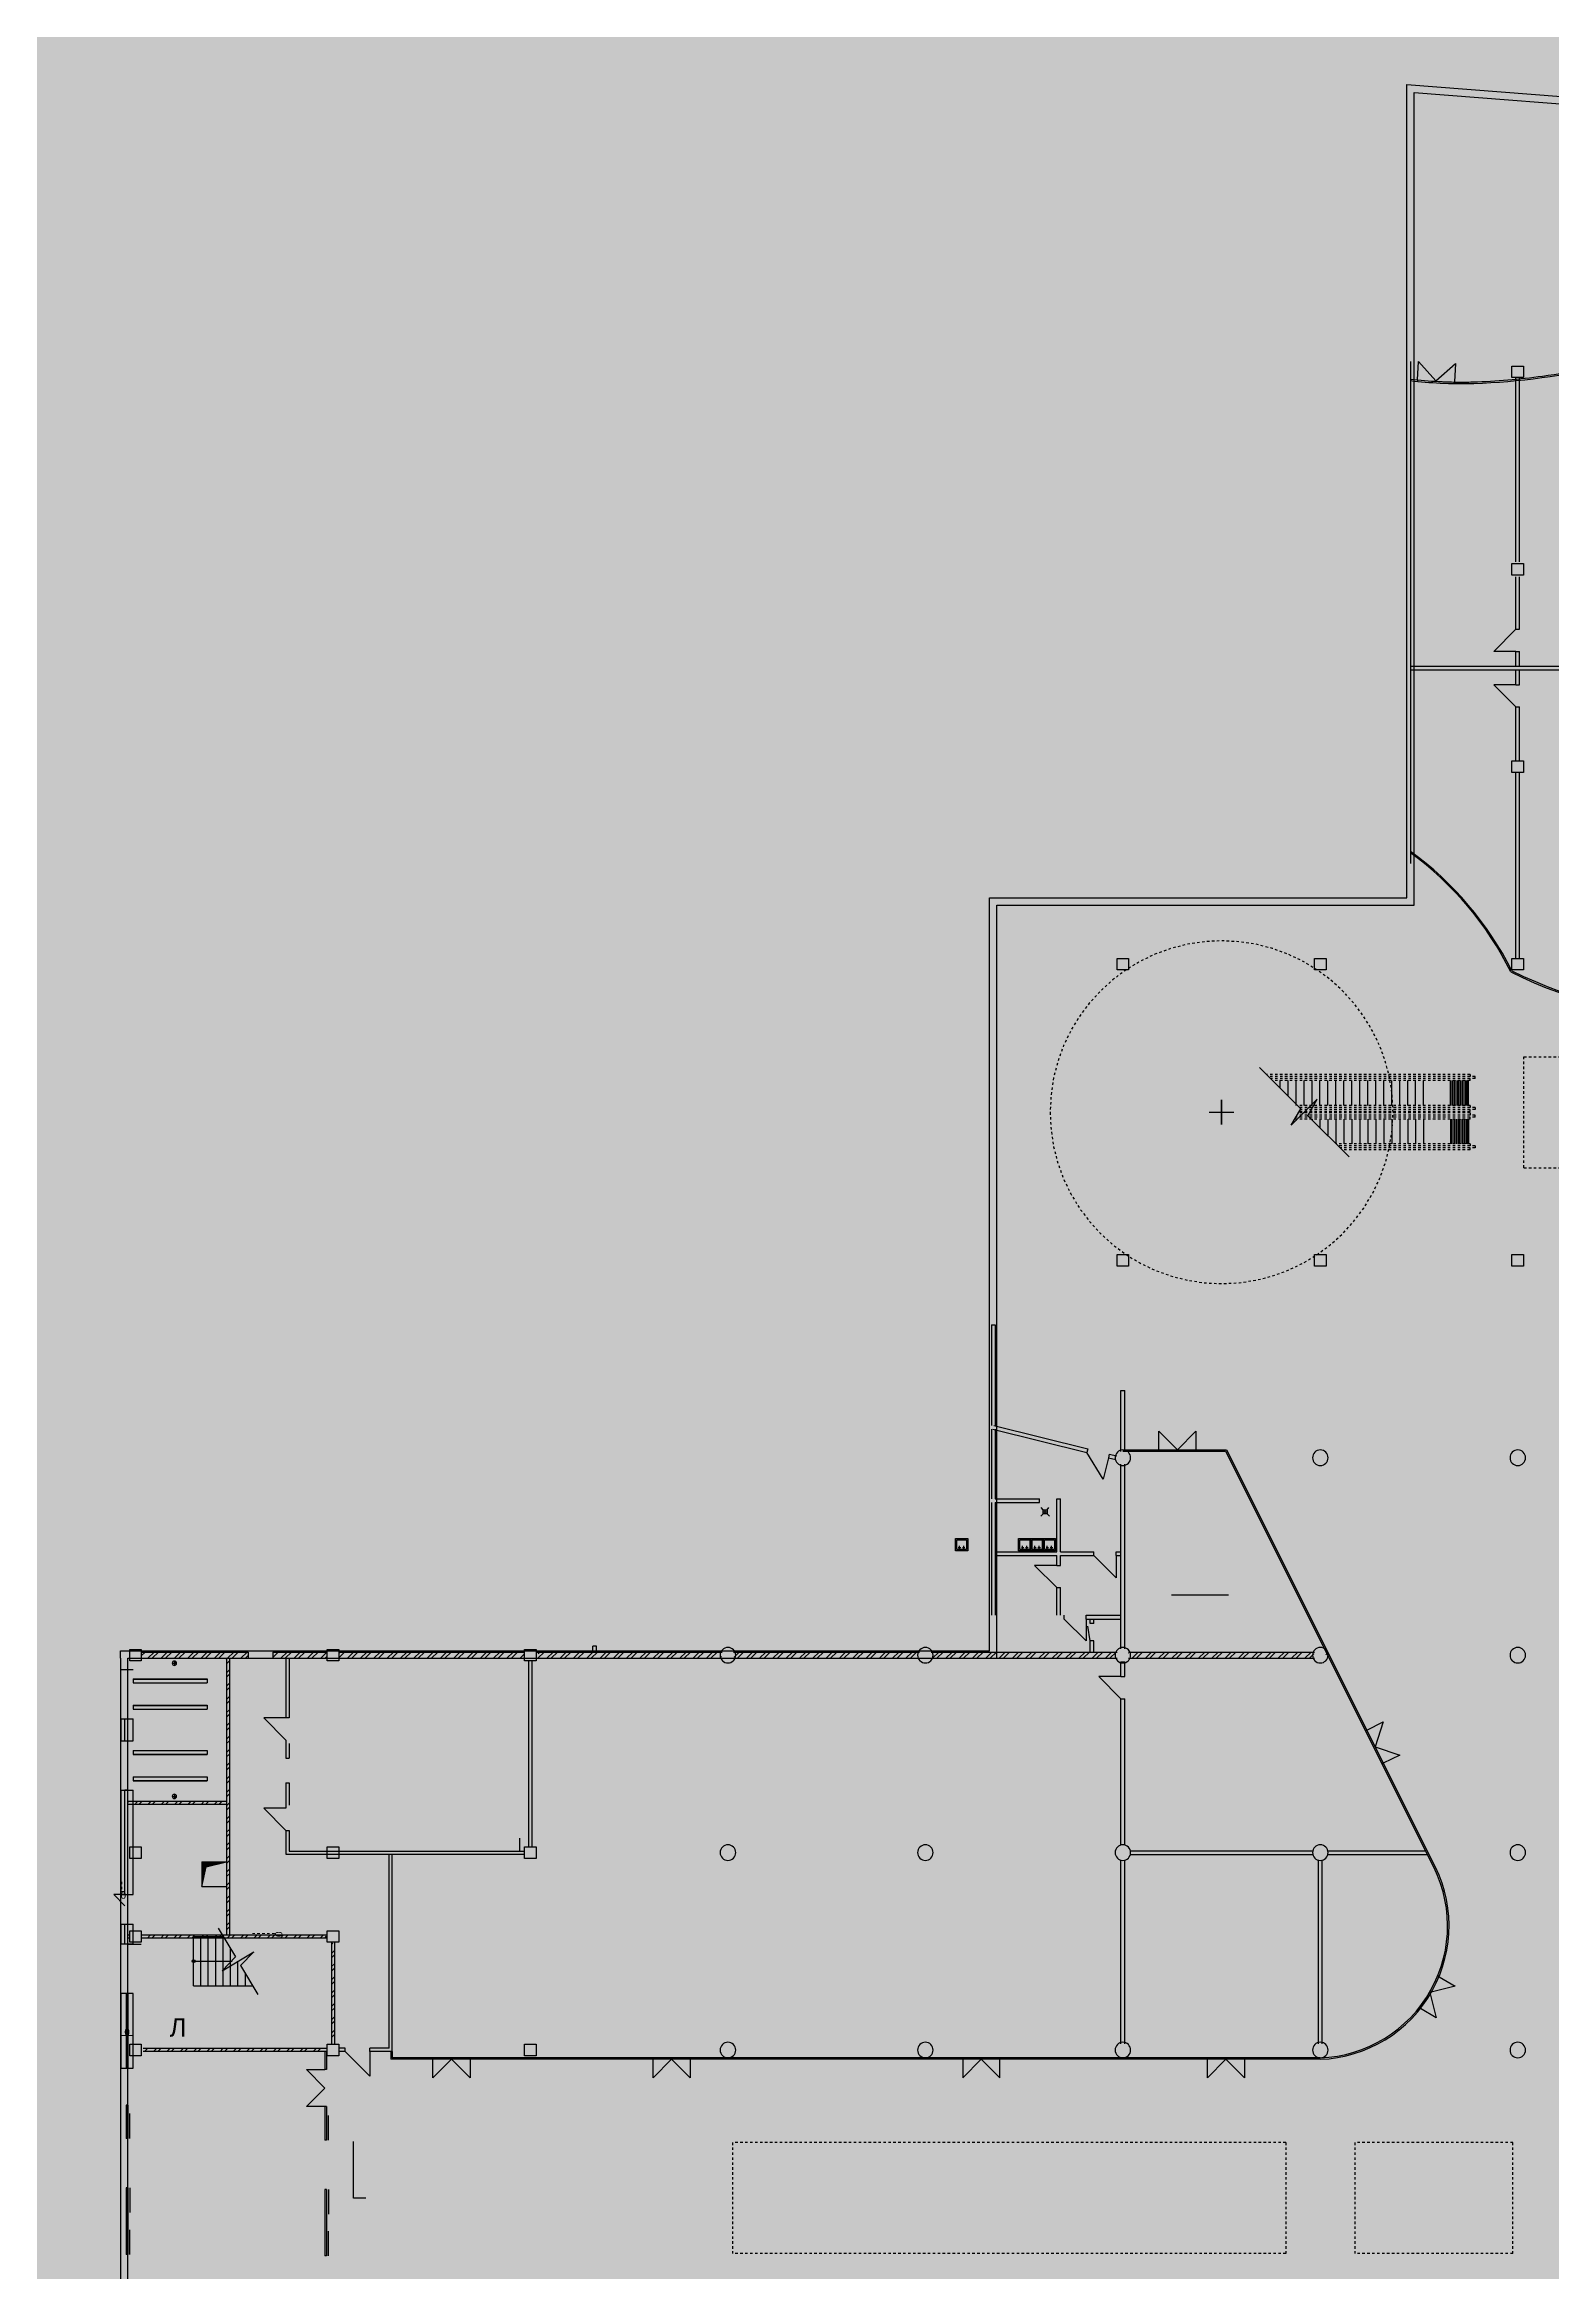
# Model space of a CAD drawing. Header units: metres. Extents: x 183920 to 185578, y 20757 to 21440.
# Drawn here: x 184747.6 to 184808.6, y 20923.2 to 21013.4 of the extents above; entities that cross this region are included whole.
import ezdxf

# ---------------------------------------------------------------- set-up
doc = ezdxf.new("R2010")
doc.units = ezdxf.units.M
for name, pattern in [('RayonDimensionSideLines', [0.02, 0, -0.02]), ('Style', [0]), ('Style_13', [0]), ('Style_15', [9.525e-07, 6.35e-07, -3.175e-07]), ('Style_23', [0]), ('Style_29', [5e-07, 2.5e-07, -2.5e-07]), ('Style_4', [0]), ('Style_8', [0]), ('Wall Style 01', [0])]:
    doc.linetypes.add(name, pattern=pattern)
for name, color, linetype, true_color in [('0_1', 7, 'Continuous', 0x000000), ('brick', 12, 'Continuous', 0xbd0000), ('COLON', 5, 'Continuous', 0x0000ff), ('DOORS', 8, 'Continuous', 0x414141), ('DRAW', 7, 'Continuous', 0xffffff), ('fac', 5, 'Continuous', 0x0000ff), ('GKL', 5, 'Continuous', 0x0000ff), ('Glass', 4, 'Continuous', 0x00ffff), ('Import', 7, 'Continuous', 0xff1493), ('MONOLIT', 7, 'Continuous', 0x691639), ('S', 2, 'Continuous', 0xffff00), ('Sanita', 4, 'Continuous', 0x00ffff), ('SENDVICH', 2, 'Continuous', 0xffff00), ('TEXT', 2, 'Continuous', 0xffff00), ('WALL', 7, 'Continuous', 0x000000), ('Walls', 7, 'Continuous', 0x68db4c), ('Zoning', 7, 'Continuous', 0x47d2e2)]:
    doc.layers.add(name, color=color, linetype=linetype, true_color=true_color)
doc.styles.add('Style_3', font='', dxfattribs={"height": 0.741707})
doc.styles.add('Style_33', font='', dxfattribs={"height": 0.288})
doc.styles.add('Style_38', font='', dxfattribs={"height": 0.288})
doc.styles.add('Style_40', font='', dxfattribs={"height": 0.288})
doc.styles.get('Style_3').set_extended_font_data('arial')
doc.styles.get('Style_33').set_extended_font_data('arial')
doc.styles.get('Style_38').set_extended_font_data('arial')
doc.styles.get('Style_40').set_extended_font_data('arial')
doc.dimstyles.new('Style_13', dxfattribs={"dimtxt": 0.288, "dimasz": 0.002, "dimexe": 0.002, "dimexo": 0, "dimgap": 0.001, "dimtad": 0, "dimtih": 1, "dimtoh": 1, "dimdec": 0, "dimrnd": 1, "dimzin": 0, "dimdsep": 46, "dimtxsty": 'Style_33', "dimcen": 0.09, "dimadec": 0, "dimazin": 0, "dimtfac": 1, "dimtdec": 4, "dimtix": 1, "dimtofl": 0, "dimtmove": 2, "dimatfit": 3, "dimfxl": 1, "dimtolj": 1, "dimtzin": 0, "dimlwd": 5, "dimlwe": 5, "dimarcsym": 0})
doc.dimstyles.new('Style_18', dxfattribs={"dimtxt": 0.288, "dimasz": 0.002, "dimexe": 0.002, "dimexo": 0, "dimgap": 0.001, "dimtad": 0, "dimtih": 1, "dimtoh": 1, "dimdec": 0, "dimrnd": 1, "dimzin": 0, "dimdsep": 46, "dimtxsty": 'Style_38', "dimcen": 0.09, "dimadec": 0, "dimazin": 0, "dimtfac": 1, "dimtdec": 4, "dimtix": 1, "dimtofl": 0, "dimtmove": 2, "dimatfit": 3, "dimfxl": 1, "dimtolj": 1, "dimtzin": 0, "dimlwd": 5, "dimlwe": 5, "dimarcsym": 0})
doc.dimstyles.new('Style_20', dxfattribs={"dimtxt": 0.288, "dimasz": 0.002, "dimexe": 0.002, "dimexo": 0, "dimgap": 0.001, "dimtad": 0, "dimtih": 1, "dimtoh": 1, "dimdec": 0, "dimrnd": 1, "dimzin": 0, "dimdsep": 46, "dimtxsty": 'Style_40', "dimcen": 0.09, "dimadec": 0, "dimazin": 0, "dimtfac": 1, "dimtdec": 4, "dimtix": 1, "dimtofl": 0, "dimtmove": 2, "dimatfit": 3, "dimfxl": 1, "dimtolj": 1, "dimtzin": 0, "dimlwd": 5, "dimlwe": 5, "dimarcsym": 0})
pattern_1 = [(45, (-3.6, 82), (-0.2694076836, 0.2694076836), []), (45, (-3.4204, 82), (-0.2694076836, 0.2694076836), [])]
pattern_2 = [(45, (-3.6, 82), (-0.2694076836, 0.2694076836), []), (45, (-3.4204, 82), (-0.2694076836, 0.2694076836), [])]

# ---------------------------------------------------------------- blocks, each defined once
blk = doc.blocks.new('AC584E3954')
at = {"layer": 'Glass', "linetype": 'Style_13'}
for points in [[(-0.885, -1.234), (-0.885, -1.174)], [(0.615, -1.234), (0.615, -1.984), (-0.135, -1.234), (-0.885, -1.984), (-0.885, -1.234)], [(0.615, -1.234), (0.615, -1.174)]]:
    blk.add_lwpolyline(points, dxfattribs=at)
blk = doc.blocks.new('89')
at = {"layer": '0_1', "linetype": 'Style_13'}
for points in [[(-15.91519, -8.34241), (-15.91614, -8.34146)], [(-15.91519, -8.34402), (-15.91614, -8.34497)], [(-15.91519, -8.34321), (-15.91359, -8.34321)], [(-15.91439, -8.34241), (-15.91439, -8.34402)], [(-15.91359, -8.34241), (-15.91264, -8.34165)], [(-15.91359, -8.34402), (-15.91264, -8.34478)]]:
    blk.add_lwpolyline(points, dxfattribs=at)
blk.add_lwpolyline([(-15.91519, -8.34241), (-15.91359, -8.34241), (-15.91359, -8.34402), (-15.91519, -8.34402), (-15.91519, -8.34241)], close=True, dxfattribs=at)
blk = doc.blocks.new('AC37FC7F39')
at = {"layer": 'Sanita', "linetype": 'Style_13'}
for points in [[(-0.005, -0.19), (-0.005, -0.69), (-0.505, -0.69), (-0.505, -0.19), (-0.005, -0.19)], [(-0.055, -0.24), (-0.055, -0.64), (-0.455, -0.64), (-0.455, -0.24), (-0.055, -0.24)]]:
    blk.add_lwpolyline(points, close=True, dxfattribs=at)
for points in [[(-0.292, -0.569), (-0.393, -0.569)], [(-0.341, -0.69), (-0.341, -0.483)], [(-0.121, -0.569), (-0.221, -0.569)], [(-0.169, -0.69), (-0.169, -0.483)]]:
    blk.add_lwpolyline(points, dxfattribs=at)
blk = doc.blocks.new('AC7174312D')
at = {"layer": 'WALL', "linetype": 'Style_13'}
for points in [[(3.75, -6.25), (4.75, -6.25)], [(4.25, -5.75), (4.25, -6.75)]]:
    blk.add_lwpolyline(points, dxfattribs=at)
blk = doc.blocks.new('*D129')
at = {"layer": 'brick', "color": 0, "linetype": 'RayonDimensionSideLines', "lineweight": 5}
for p, q in [((184756.009, 20936.91), (184756.932, 20936.91)), ((184756.009, 20936.845), (184756.932, 20936.845))]:
    blk.add_line(p, q, dxfattribs=at)
at = {"layer": 'brick', "color": 0, "lineweight": 5}
blk.add_line((184756.93, 20936.908), (184756.93, 20936.847), dxfattribs=at)
at = {"layer": 'brick', "color": 0}
for points in [[(184756.931, 20936.908), (184756.93, 20936.908), (184756.93, 20936.91)], [(184756.93, 20936.847), (184756.931, 20936.847), (184756.93, 20936.845)]]:
    blk.add_solid(points, dxfattribs=at)
at = {"layer": 'Defpoints', "color": 0}
for p in [(184756.009, 20936.91), (184756.009, 20936.845), (184756.93, 20936.845)]:
    blk.add_point(p, dxfattribs=at)
at = {"layer": 'brick', "color": 0, "insert": (184757.075, 20936.877), "char_height": 0.288, "attachment_point": 5, "rotation": 270, "style": 'Style_38'}
blk.add_mtext('\\A1;0 ', dxfattribs=at)
blk = doc.blocks.new('*D147')
at = {"layer": 'Defpoints', "color": 0}
for p in [(184750.725, 20939.001), (184750.725, 20938.607), (184750.84, 20939.001)]:
    blk.add_point(p, dxfattribs=at)
at = {"layer": 'TEXT', "color": 0, "linetype": 'RayonDimensionSideLines', "lineweight": 5}
for p, q in [((184750.725, 20939.001), (184750.725, 20938.605)), ((184750.84, 20939.001), (184750.84, 20938.605))]:
    blk.add_line(p, q, dxfattribs=at)
at = {"layer": 'TEXT', "color": 0, "lineweight": 5}
blk.add_line((184750.838, 20938.607), (184750.727, 20938.607), dxfattribs=at)
at = {"layer": 'TEXT', "color": 0}
for points in [[(184750.727, 20938.607), (184750.727, 20938.606), (184750.725, 20938.607)], [(184750.838, 20938.606), (184750.838, 20938.607), (184750.84, 20938.607)]]:
    blk.add_solid(points, dxfattribs=at)
at = {"layer": 'TEXT', "color": 0, "insert": (184750.782, 20938.462), "char_height": 0.288, "attachment_point": 5, "rotation": 180, "style": 'Style_33'}
blk.add_mtext('\\A1;0 ', dxfattribs=at)
blk = doc.blocks.new('*D172')
at = {"layer": 'Defpoints', "color": 0}
for p in [(184750.695, 20932.773), (184750.695, 20932.525), (184751.175, 20932.525)]:
    blk.add_point(p, dxfattribs=at)
at = {"layer": 'SENDVICH', "color": 0, "linetype": 'RayonDimensionSideLines', "lineweight": 5}
for p, q in [((184750.695, 20932.525), (184750.695, 20932.775)), ((184751.175, 20932.525), (184751.175, 20932.775))]:
    blk.add_line(p, q, dxfattribs=at)
at = {"layer": 'SENDVICH', "color": 0, "lineweight": 5}
blk.add_line((184751.173, 20932.773), (184750.697, 20932.773), dxfattribs=at)
at = {"layer": 'SENDVICH', "color": 0}
for points in [[(184750.697, 20932.773), (184750.697, 20932.772), (184750.695, 20932.773)], [(184751.173, 20932.772), (184751.173, 20932.773), (184751.175, 20932.773)]]:
    blk.add_solid(points, dxfattribs=at)
at = {"layer": 'SENDVICH', "color": 0, "insert": (184750.935, 20932.918), "char_height": 0.288, "attachment_point": 5, "rotation": 180, "style": 'Style_40'}
blk.add_mtext('\\A1;0 ', dxfattribs=at)

msp = doc.modelspace()

# ---------------------------------------------------------------- hatches: boundary and pattern name
at = {"layer": 'brick', "transparency": 33554483}
msp.add_hatch(color=256, dxfattribs=at).paths.add_polyline_path([(184754.96, 20939.815), (184753.96, 20939.815), (184753.96, 20938.815), (184754.138, 20939.613), (184754.96, 20939.815)], flags=0)
at = {"layer": 'DRAW'}
h = msp.add_hatch(dxfattribs=at)
h.set_pattern_fill('PATTERN_5', color=256, scale=0.04, style=0, pattern_type=2)
h.set_pattern_definition(pattern_1)
h.paths.add_polyline_path([(184754.96, 20942.265), (184751.275, 20942.265), (184751.275, 20942.145), (184754.96, 20942.145), (184754.96, 20942.265)], flags=0)
h.paths.add_polyline_path([(184751.175, 20942.265), (184750.96, 20942.265), (184750.96, 20942.145), (184751.175, 20942.145), (184751.175, 20942.265)], flags=0)
h.paths.add_polyline_path([(184755.08, 20948.06), (184754.96, 20948.06), (184754.96, 20940.185), (184755.08, 20940.185), (184755.08, 20948.06)], flags=0)
h.paths.add_polyline_path([(184755.08, 20940.185), (184754.96, 20940.185), (184754.96, 20936.845), (184755.08, 20936.845), (184755.08, 20940.185)], flags=0)
h = msp.add_hatch(dxfattribs=at)
h.set_pattern_fill('PATTERN_5', color=256, scale=0.04, style=0, pattern_type=2)
h.set_pattern_definition(pattern_1)
h.paths.add_polyline_path([(184755.84, 20948.31), (184751.51, 20948.31), (184751.51, 20948.185), (184755.84, 20948.185), (184755.84, 20948.31)], flags=0)
h.paths.add_polyline_path([(184755.84, 20948.185), (184751.51, 20948.185), (184751.51, 20948.06), (184755.84, 20948.06), (184755.84, 20948.185)], flags=0)
h = msp.add_hatch(dxfattribs=at)
h.set_pattern_fill('PATTERN_5', color=256, scale=0.04, style=0, pattern_type=2)
h.set_pattern_definition(pattern_1)
h.paths.add_polyline_path([(184759.04, 20948.31), (184756.84, 20948.31), (184756.84, 20948.185), (184759.04, 20948.185), (184759.04, 20948.31)], flags=0)
h.paths.add_polyline_path([(184759.04, 20948.185), (184756.84, 20948.185), (184756.84, 20948.06), (184759.04, 20948.06), (184759.04, 20948.185)], flags=0)
h = msp.add_hatch(dxfattribs=at)
h.set_pattern_fill('PATTERN_5', color=256, scale=0.04, style=0, pattern_type=2)
h.set_pattern_definition(pattern_1)
h.paths.add_polyline_path([(184761.675, 20948.31), (184759.51, 20948.31), (184759.51, 20948.185), (184761.675, 20948.185), (184761.675, 20948.31)], flags=0)
h.paths.add_polyline_path([(184761.675, 20948.185), (184759.51, 20948.185), (184759.51, 20948.06), (184761.675, 20948.06), (184761.675, 20948.185)], flags=0)
h.paths.add_polyline_path([(184767.04, 20948.31), (184761.675, 20948.31), (184761.675, 20948.185), (184767.04, 20948.185), (184767.04, 20948.31)], flags=0)
h.paths.add_polyline_path([(184767.04, 20948.185), (184761.675, 20948.185), (184761.675, 20948.06), (184767.04, 20948.06), (184767.04, 20948.185)], flags=0)
h = msp.add_hatch(dxfattribs=at)
h.set_pattern_fill('PATTERN_0', color=256, scale=0.04, style=0, pattern_type=2)
h.set_pattern_definition(pattern_2)
edge = h.paths.add_edge_path(flags=0)
edge.add_line((184783.041, 20948.31), (184775.508, 20948.31))
edge.add_arc((184775.275, 20948.185), 0.265, 0, 28.14458, ccw=False)
edge.add_arc((184775.275, 20948.185), 0.265, -28.14458, 0, ccw=False)
edge.add_line((184775.508, 20948.06), (184783.041, 20948.06))
edge.add_arc((184783.275, 20948.185), 0.265, 180, 208.14458, ccw=False)
edge.add_arc((184783.275, 20948.185), 0.265, 151.85542, 180, ccw=False)
edge.add_line((184783.041, 20948.31), (184783.041, 20948.31))
edge = h.paths.add_edge_path(flags=0)
edge.add_line((184791.041, 20948.31), (184783.508, 20948.31))
edge.add_arc((184783.275, 20948.185), 0.265, 0, 28.14458, ccw=False)
edge.add_arc((184783.275, 20948.185), 0.265, -28.14458, 0, ccw=False)
edge.add_line((184783.508, 20948.06), (184791.041, 20948.06))
edge.add_arc((184791.275, 20948.185), 0.265, 180, 208.14458, ccw=False)
edge.add_arc((184791.275, 20948.185), 0.265, 151.85542, 180, ccw=False)
edge.add_line((184791.041, 20948.31), (184791.041, 20948.31))
edge = h.paths.add_edge_path(flags=0)
edge.add_arc((184799.275, 20948.185), 0.265, 151.85542, 180, ccw=False)
edge.add_line((184799.041, 20948.31), (184791.508, 20948.31))
edge.add_arc((184791.275, 20948.185), 0.265, 0, 28.14458, ccw=False)
edge.add_arc((184791.275, 20948.185), 0.265, -28.14458, 0, ccw=False)
edge.add_line((184791.508, 20948.06), (184799.041, 20948.06))
edge.add_arc((184799.275, 20948.185), 0.265, 180, 208.14458, ccw=False)
edge.add_line((184799.01, 20948.185), (184799.01, 20948.185))
edge = h.paths.add_edge_path(flags=0)
edge.add_line((184799.587, 20948.31), (184799.508, 20948.31))
edge.add_arc((184799.275, 20948.185), 0.265, 0, 28.14458, ccw=False)
edge.add_arc((184799.275, 20948.185), 0.265, -28.14458, 0, ccw=False)
edge.add_line((184799.508, 20948.06), (184799.712, 20948.06))
edge.add_line((184799.712, 20948.06), (184799.587, 20948.31))
edge.add_line((184799.587, 20948.31), (184799.587, 20948.31))
edge = h.paths.add_edge_path(flags=0)
edge.add_spline(control_points=[(184767.564, 20948.06), (184767.599, 20948.14), (184767.599, 20948.229), (184767.564, 20948.31)], knot_values=[0, 0, 0, 0, 1, 1, 1, 1], degree=3, periodic=0)
edge.add_line((184767.564, 20948.31), (184775.041, 20948.31))
edge.add_spline(control_points=[(184775.041, 20948.31), (184774.999, 20948.23), (184774.999, 20948.139), (184775.041, 20948.06)], knot_values=[0, 0, 0, 0, 1, 1, 1, 1], degree=3, periodic=0)
edge.add_line((184775.041, 20948.06), (184767.564, 20948.06))
h = msp.add_hatch(dxfattribs=at)
h.set_pattern_fill('PATTERN_0', color=256, scale=0.04, style=0, pattern_type=2)
h.set_pattern_definition(pattern_2)
edge = h.paths.add_edge_path(flags=0)
edge.add_line((184754.639, 20936.845), (184751.533, 20936.845))
edge.add_arc((184751.275, 20936.785), 0.265, 0, 13.0861, ccw=False)
edge.add_arc((184751.275, 20936.785), 0.265, -13.0861, 0, ccw=False)
edge.add_line((184751.533, 20936.725), (184754.711, 20936.725))
edge.add_line((184754.711, 20936.725), (184754.639, 20936.845))
edge.add_line((184754.639, 20936.845), (184754.639, 20936.845))
edge = h.paths.add_edge_path(flags=0)
edge.add_line((184759.017, 20936.845), (184754.639, 20936.845))
edge.add_line((184754.639, 20936.845), (184754.711, 20936.725))
edge.add_line((184754.711, 20936.725), (184759.017, 20936.725))
edge.add_arc((184759.275, 20936.785), 0.265, 180, 193.0861, ccw=False)
edge.add_arc((184759.275, 20936.785), 0.265, 166.9139, 180, ccw=False)
edge.add_line((184759.017, 20936.845), (184759.017, 20936.845))
edge = h.paths.add_edge_path(flags=0)
edge.add_arc((184759.275, 20936.785), 0.265, 256.9139, 283.0861, ccw=False)
edge.add_line((184759.215, 20936.527), (184759.215, 20932.443))
edge.add_arc((184759.275, 20932.185), 0.265, 76.9139, 103.0861, ccw=False)
edge.add_line((184759.335, 20932.443), (184759.335, 20936.527))
edge.add_line((184759.335, 20936.527), (184759.335, 20936.527))
edge = h.paths.add_edge_path(flags=0)
edge.add_spline(control_points=[(184751.584, 20932.125), (184751.592, 20932.165), (184751.592, 20932.205), (184751.584, 20932.245)], knot_values=[0, 0, 0, 0, 1, 1, 1, 1], degree=3, periodic=0)
edge.add_line((184751.584, 20932.245), (184759.017, 20932.245))
edge.add_spline(control_points=[(184759.017, 20932.245), (184759.007, 20932.205), (184759.007, 20932.164), (184759.017, 20932.125)], knot_values=[0, 0, 0, 0, 1, 1, 1, 1], degree=3, periodic=0)
edge.add_line((184759.017, 20932.125), (184751.584, 20932.125))
at = {"layer": 'Walls', "transparency": 33554483}
for points in [[(184802.782, 21011.522), (184802.782, 21011.823), (184977.345, 20998.258), (184977.345, 20997.957), (184803.082, 21011.499), (184802.782, 21011.522)], [(184802.782, 20978.721), (184802.782, 20978.871), (184802.782, 21011.522), (184803.082, 21011.499), (184803.082, 20978.721), (184802.782, 20978.721)], [(184785.872, 20978.571), (184785.872, 20978.871), (184802.782, 20978.871), (184802.782, 20978.721), (184803.082, 20978.721), (184803.082, 20978.571), (184786.172, 20978.571), (184785.872, 20978.571)], [(184785.872, 20948.06), (184785.872, 20948.36), (184785.872, 20978.571), (184786.172, 20978.571), (184786.172, 20948.06), (184785.872, 20948.06)], [(184750.66, 20948.06), (184750.66, 20948.36), (184785.872, 20948.36), (184785.872, 20948.06), (184750.96, 20948.06), (184750.66, 20948.06)], [(184750.66, 20829.238), (184750.66, 20948.06), (184750.96, 20948.06), (184750.96, 20829.538), (184750.96, 20829.238), (184750.66, 20829.238)]]:
    msp.add_hatch(color=256, dxfattribs=at).paths.add_polyline_path(points, flags=0)
at = {"layer": 'Zoning', "transparency": 33554483}
msp.add_hatch(color=256, dxfattribs=at).paths.add_polyline_path([(184979.786, 20791.045), (184979.462, 21013.519), (184803.816, 21044.019), (184705.169, 21043.365), (184705.237, 20815.824), (184979.786, 20791.045)], flags=0)

# ---------------------------------------------------------------- linework, layer by layer
at = {"layer": '0_1', "linetype": 'Style_29'}
for points in [[(184805.34, 20971.715), (184797.096, 20971.715)], [(184805.542, 20971.632), (184797.179, 20971.632)], [(184805.542, 20971.549), (184797.262, 20971.549)], [(184805.34, 20971.466), (184797.345, 20971.466)], [(184805.34, 20969.906), (184798.242, 20969.906)], [(184805.542, 20969.989), (184798.29, 20969.989)], [(184805.542, 20970.072), (184798.338, 20970.072)], [(184805.34, 20970.463), (184798.348, 20970.463)], [(184805.34, 20970.155), (184798.386, 20970.155)], [(184805.34, 20970.215), (184798.42, 20970.215)], [(184805.542, 20970.38), (184798.431, 20970.38)], [(184805.542, 20970.298), (184798.468, 20970.298)], [(184805.34, 20968.903), (184799.908, 20968.903)], [(184805.542, 20968.82), (184799.991, 20968.82)], [(184805.542, 20968.738), (184800.073, 20968.738)], [(184805.34, 20968.655), (184800.156, 20968.655)]]:
    msp.add_lwpolyline(points, dxfattribs=at)
at = {"layer": '0_1', "linetype": 'Style_13'}
for points in [[(184805.34, 20971.715), (184805.34, 20971.632)], [(184805.34, 20971.466), (184805.34, 20971.549)], [(184805.542, 20971.549), (184805.542, 20971.632)], [(184804.554, 20970.463), (184804.554, 20971.466)], [(184804.582, 20970.463), (184804.582, 20971.466)], [(184804.646, 20970.463), (184804.646, 20971.466)], [(184804.711, 20970.463), (184804.711, 20971.466)], [(184804.776, 20970.463), (184804.776, 20971.466)], [(184804.841, 20970.463), (184804.841, 20971.466)], [(184804.905, 20970.463), (184804.905, 20971.466)], [(184804.97, 20970.463), (184804.97, 20971.466)], [(184805.035, 20970.463), (184805.035, 20971.466)], [(184805.099, 20970.463), (184805.099, 20971.466)], [(184805.164, 20970.463), (184805.164, 20971.466)], [(184805.229, 20970.463), (184805.229, 20971.466)], [(184805.281, 20970.463), (184805.281, 20971.466)], [(184804.554, 20969.906), (184804.554, 20968.903)], [(184804.582, 20969.906), (184804.582, 20968.903)], [(184804.646, 20969.906), (184804.646, 20968.903)], [(184804.711, 20969.906), (184804.711, 20968.903)], [(184804.776, 20969.906), (184804.776, 20968.903)], [(184804.841, 20969.906), (184804.841, 20968.903)], [(184804.905, 20969.906), (184804.905, 20968.903)], [(184804.97, 20969.906), (184804.97, 20968.903)], [(184805.035, 20969.906), (184805.035, 20968.903)], [(184805.099, 20969.906), (184805.099, 20968.903)], [(184805.164, 20969.906), (184805.164, 20968.903)], [(184805.229, 20969.906), (184805.229, 20968.903)], [(184805.281, 20969.906), (184805.281, 20968.903)], [(184805.34, 20970.463), (184805.34, 20970.38)], [(184805.34, 20970.215), (184805.34, 20970.298)], [(184805.34, 20970.155), (184805.34, 20970.072)], [(184805.34, 20969.906), (184805.34, 20969.989)], [(184805.542, 20970.38), (184805.542, 20970.298)], [(184805.542, 20969.989), (184805.542, 20970.072)], [(184805.34, 20968.903), (184805.34, 20968.82)], [(184805.542, 20968.82), (184805.542, 20968.738)], [(184805.34, 20968.655), (184805.34, 20968.738)]]:
    msp.add_lwpolyline(points, dxfattribs=at)
at = {"layer": 'brick', "linetype": 'Style_13'}
for points in [[(184751.51, 20948.31), (184755.84, 20948.31)], [(184751.51, 20948.06), (184755.84, 20948.06)], [(184754.96, 20948.06), (184754.96, 20936.845)], [(184755.08, 20948.06), (184755.08, 20936.845)], [(184755.84, 20948.31), (184755.84, 20948.06)], [(184756.84, 20948.31), (184759.041, 20948.31)], [(184756.84, 20948.31), (184756.84, 20948.06)], [(184756.84, 20948.06), (184759.041, 20948.06)], [(184759.51, 20948.31), (184767.04, 20948.31)], [(184759.51, 20948.06), (184775.041, 20948.06)], [(184767.51, 20948.31), (184775.041, 20948.31)], [(184775.508, 20948.31), (184783.041, 20948.31)], [(184775.508, 20948.06), (184783.041, 20948.06)], [(184783.508, 20948.31), (184791.041, 20948.31)], [(184783.508, 20948.06), (184791.041, 20948.06)], [(184791.508, 20948.31), (184799.041, 20948.31)], [(184791.508, 20948.06), (184799.041, 20948.06)], [(184752.762, 20947.86), (184752.938, 20947.86)], [(184752.85, 20947.948), (184752.85, 20947.772)], [(184750.96, 20942.265), (184754.96, 20942.265)], [(184750.96, 20942.145), (184754.96, 20942.145)], [(184752.762, 20942.465), (184752.938, 20942.465)], [(184752.85, 20942.553), (184752.85, 20942.377)], [(184753.96, 20939.815), (184753.96, 20938.815)], [(184753.96, 20939.815), (184754.96, 20939.815)], [(184753.96, 20938.815), (184754.138, 20939.613)], [(184754.138, 20939.613), (184754.96, 20939.815)], [(184753.96, 20938.815), (184754.96, 20938.815)], [(184751.04, 20936.845), (184750.96, 20936.845)], [(184751.04, 20936.845), (184750.96, 20936.845)], [(184751.04, 20936.725), (184750.96, 20936.725)], [(184759.04, 20936.845), (184751.51, 20936.845)], [(184759.04, 20936.725), (184751.51, 20936.725)], [(184759.215, 20936.55), (184759.215, 20932.42)], [(184759.335, 20936.55), (184759.335, 20932.42)], [(184759.04, 20932.245), (184751.584, 20932.245)], [(184759.04, 20932.125), (184751.584, 20932.125)]]:
    msp.add_lwpolyline(points, dxfattribs=at)
for points in [[(184752.938, 20947.86, 1), (184752.762, 20947.86, 1), (184752.938, 20947.86)], [(184752.938, 20942.465, 1), (184752.762, 20942.465, 1), (184752.938, 20942.465)]]:
    msp.add_lwpolyline(points, format="xyb", close=True, dxfattribs=at)
at = {"layer": 'COLON', "linetype": 'Style_23'}
for points in [[(184807.04, 21000.42), (184807.51, 21000.42), (184807.51, 20999.95), (184807.04, 20999.95), (184807.04, 21000.42)], [(184807.04, 20992.42), (184807.51, 20992.42), (184807.51, 20991.95), (184807.04, 20991.95), (184807.04, 20992.42)], [(184807.04, 20984.42), (184807.51, 20984.42), (184807.51, 20983.95), (184807.04, 20983.95), (184807.04, 20984.42)], [(184791.04, 20976.42), (184791.51, 20976.42), (184791.51, 20975.95), (184791.04, 20975.95), (184791.04, 20976.42)], [(184799.04, 20976.42), (184799.51, 20976.42), (184799.51, 20975.95), (184799.04, 20975.95), (184799.04, 20976.42)], [(184807.04, 20976.42), (184807.51, 20976.42), (184807.51, 20975.95), (184807.04, 20975.95), (184807.04, 20976.42)], [(184791.04, 20964.42), (184791.51, 20964.42), (184791.51, 20963.95), (184791.04, 20963.95), (184791.04, 20964.42)], [(184799.04, 20964.42), (184799.51, 20964.42), (184799.51, 20963.95), (184799.04, 20963.95), (184799.04, 20964.42)], [(184807.04, 20964.42), (184807.51, 20964.42), (184807.51, 20963.95), (184807.04, 20963.95), (184807.04, 20964.42)], [(184751.04, 20948.42), (184751.51, 20948.42), (184751.51, 20947.95), (184751.04, 20947.95), (184751.04, 20948.42)], [(184759.04, 20948.42), (184759.51, 20948.42), (184759.51, 20947.95), (184759.04, 20947.95), (184759.04, 20948.42)], [(184767.04, 20948.42), (184767.51, 20948.42), (184767.51, 20947.95), (184767.04, 20947.95), (184767.04, 20948.42)], [(184751.04, 20940.42), (184751.51, 20940.42), (184751.51, 20939.95), (184751.04, 20939.95), (184751.04, 20940.42)], [(184759.04, 20940.42), (184759.51, 20940.42), (184759.51, 20939.95), (184759.04, 20939.95), (184759.04, 20940.42)], [(184767.04, 20940.42), (184767.51, 20940.42), (184767.51, 20939.95), (184767.04, 20939.95), (184767.04, 20940.42)], [(184751.04, 20937.02), (184751.51, 20937.02), (184751.51, 20936.55), (184751.04, 20936.55), (184751.04, 20937.02)], [(184759.04, 20937.02), (184759.51, 20937.02), (184759.51, 20936.55), (184759.04, 20936.55), (184759.04, 20937.02)], [(184751.04, 20932.42), (184751.51, 20932.42), (184751.51, 20931.95), (184751.04, 20931.95), (184751.04, 20932.42)], [(184759.04, 20932.42), (184759.51, 20932.42), (184759.51, 20931.95), (184759.04, 20931.95), (184759.04, 20932.42)], [(184767.04, 20932.42), (184767.51, 20932.42), (184767.51, 20931.95), (184767.04, 20931.95), (184767.04, 20932.42)]]:
    msp.add_lwpolyline(points, close=True, dxfattribs=at)
for points in [[(184790.96, 20956.185, 1), (184791.59, 20956.185, 1), (184790.96, 20956.185)], [(184798.96, 20956.185, 1), (184799.59, 20956.185, 1), (184798.96, 20956.185)], [(184806.96, 20956.185, 1), (184807.59, 20956.185, 1), (184806.96, 20956.185)], [(184774.96, 20948.185, 1), (184775.59, 20948.185, 1), (184774.96, 20948.185)], [(184782.96, 20948.185, 1), (184783.59, 20948.185, 1), (184782.96, 20948.185)], [(184790.96, 20948.185, 1), (184791.59, 20948.185, 1), (184790.96, 20948.185)], [(184798.96, 20948.185, 1), (184799.59, 20948.185, 1), (184798.96, 20948.185)], [(184806.96, 20948.185, 1), (184807.59, 20948.185, 1), (184806.96, 20948.185)], [(184806.96, 20940.185, 1), (184807.59, 20940.185, 1), (184806.96, 20940.185)], [(184774.96, 20932.185, 1), (184775.59, 20932.185, 1), (184774.96, 20932.185)], [(184782.96, 20932.185, 1), (184783.59, 20932.185, 1), (184782.96, 20932.185)], [(184790.96, 20932.185, 1), (184791.59, 20932.185, 1), (184790.96, 20932.185)], [(184798.96, 20932.185, 1), (184799.59, 20932.185, 1), (184798.96, 20932.185)], [(184806.96, 20932.185, 1), (184807.59, 20932.185, 1), (184806.96, 20932.185)]]:
    msp.add_lwpolyline(points, format="xyb", close=True, dxfattribs=at)
at = {"layer": 'COLON', "linetype": 'Style_8'}
for points in [[(184774.96, 20940.185, 1), (184775.59, 20940.185, 1), (184774.96, 20940.185)], [(184782.96, 20940.185, 1), (184783.59, 20940.185, 1), (184782.96, 20940.185)], [(184790.96, 20940.185, 1), (184791.59, 20940.185, 1), (184790.96, 20940.185)], [(184798.96, 20940.185, 1), (184799.59, 20940.185, 1), (184798.96, 20940.185)]]:
    msp.add_lwpolyline(points, format="xyb", close=True, dxfattribs=at)
at = {"layer": 'DOORS', "linetype": 'Style_13'}
for points in [[(184807.2, 20988.86), (184806.3, 20988.86), (184807.2, 20989.76)], [(184807.2, 20987.51), (184806.3, 20987.51), (184807.2, 20986.61)], [(184790.691, 20956.187), (184790.474, 20955.313), (184789.817, 20956.403)], [(184788.6, 20951.824), (184787.7, 20951.824), (184788.6, 20950.924)], [(184791, 20952.224), (184791, 20951.324), (184790.1, 20952.224)], [(184789.785, 20949.65), (184789.785, 20948.765), (184788.9, 20949.65)], [(184789.95, 20948.762), (184789.855, 20949.365)], [(184791.2, 20947.32), (184790.3, 20947.32), (184791.2, 20946.42)], [(184757.37, 20945.64), (184756.47, 20945.64), (184757.37, 20944.74)], [(184757.37, 20941.98), (184756.47, 20941.98), (184757.37, 20941.08)], [(184750.84, 20938.485), (184750.39, 20938.485), (184750.84, 20938.035)], [(184760.77, 20932.125), (184760.77, 20931.125), (184759.77, 20932.125)]]:
    msp.add_lwpolyline(points, dxfattribs=at)
at = {"layer": 'fac', "linetype": 'Style_13'}
msp.add_lwpolyline([(184750.96, 20936.47), (184751.51, 20936.47)], dxfattribs=at)
at = {"layer": 'GKL', "linetype": 'Style_13'}
for points in [[(184807.2, 20992.491), (184807.2, 20999.931)], [(184807.35, 20992.491), (184807.35, 20999.931)], [(184807.2, 20989.76), (184807.2, 20991.879)], [(184807.35, 20989.76), (184807.35, 20991.879)], [(184807.2, 20989.76), (184807.35, 20989.76)], [(184807.2, 20988.86), (184807.35, 20988.86)], [(184807.2, 20988.26), (184807.2, 20988.86)], [(184807.35, 20988.26), (184807.35, 20988.86)], [(184802.933, 20988.26), (184857.15, 20988.26)], [(184802.933, 20988.11), (184857.15, 20988.11)], [(184807.2, 20987.51), (184807.2, 20988.11)], [(184807.35, 20987.51), (184807.35, 20988.11)], [(184807.2, 20987.51), (184807.35, 20987.51)], [(184807.2, 20984.439), (184807.2, 20986.61)], [(184807.2, 20986.61), (184807.35, 20986.61)], [(184807.35, 20984.439), (184807.35, 20986.61)], [(184807.2, 20976.439), (184807.2, 20983.931)], [(184807.35, 20976.439), (184807.35, 20983.931)], [(184785.95, 20961.568), (184785.95, 20957.493)], [(184785.95, 20961.568), (184786.1, 20961.568)], [(184786.1, 20961.568), (184786.1, 20957.493)], [(184791.2, 20956.439), (184791.2, 20958.916)], [(184791.2, 20958.916), (184791.35, 20958.916)], [(184791.35, 20956.439), (184791.35, 20958.916)], [(184785.95, 20957.344), (184785.95, 20954.524)], [(184786.007, 20957.347), (184789.817, 20956.403)], [(184786.043, 20957.492), (184789.853, 20956.549)], [(184786.1, 20957.344), (184786.1, 20954.524)], [(184789.853, 20956.549), (184789.817, 20956.403)], [(184790.727, 20956.332), (184790.691, 20956.187)], [(184790.691, 20956.187), (184790.992, 20956.112)], [(184790.727, 20956.332), (184791.028, 20956.258)], [(184791.2, 20948.439), (184791.2, 20955.931)], [(184791.35, 20948.439), (184791.35, 20955.931)], [(184785.95, 20954.374), (184785.95, 20949.8)], [(184786.1, 20954.524), (184787.9, 20954.524)], [(184786.1, 20954.374), (184786.1, 20949.8)], [(184786.1, 20954.374), (184787.9, 20954.374)], [(184787.9, 20954.374), (184787.9, 20954.524)], [(184788.6, 20954.524), (184788.75, 20954.524)], [(184788.6, 20952.374), (184788.6, 20954.524)], [(184788.75, 20952.374), (184788.75, 20954.524)], [(184786.1, 20952.374), (184788.6, 20952.374)], [(184786.1, 20952.224), (184788.6, 20952.224)], [(184788.6, 20951.824), (184788.6, 20952.224)], [(184788.6, 20951.824), (184788.75, 20951.824)], [(184788.75, 20952.374), (184790.1, 20952.374)], [(184788.75, 20952.224), (184790.1, 20952.224)], [(184788.75, 20951.824), (184788.75, 20952.224)], [(184790.1, 20952.224), (184790.1, 20952.374)], [(184791, 20952.374), (184791.2, 20952.374)], [(184791, 20952.224), (184791, 20952.374)], [(184791, 20952.224), (184791.2, 20952.224)], [(184788.6, 20950.924), (184788.75, 20950.924)], [(184788.6, 20949.8), (184788.6, 20950.924)], [(184788.75, 20949.8), (184788.75, 20950.924)], [(184788.9, 20949.65), (184788.9, 20949.8)], [(184789.785, 20949.65), (184789.785, 20949.8)], [(184789.785, 20949.8), (184791.2, 20949.8)], [(184789.785, 20949.65), (184791.2, 20949.65)], [(184789.95, 20949.462), (184789.95, 20949.65)], [(184790.1, 20949.462), (184789.95, 20949.462)], [(184790.1, 20949.462), (184790.1, 20949.65)], [(184757.37, 20948.06), (184757.37, 20945.64)], [(184757.5, 20948.06), (184757.5, 20945.64)], [(184769.801, 20948.31), (184769.801, 20948.548)], [(184769.95, 20948.548), (184769.801, 20948.548)], [(184769.951, 20948.31), (184769.951, 20948.548)], [(184789.95, 20948.31), (184789.95, 20948.762)], [(184790.1, 20948.762), (184789.95, 20948.762)], [(184790.1, 20948.31), (184790.1, 20948.762)], [(184767.21, 20940.42), (184767.21, 20947.928)], [(184767.34, 20940.42), (184767.34, 20947.928)], [(184791.2, 20947.92), (184791.35, 20947.92)], [(184791.2, 20947.32), (184791.2, 20947.92)], [(184791.2, 20947.32), (184791.2, 20947.92)], [(184791.2, 20947.92), (184791.35, 20947.92)], [(184791.2, 20947.32), (184791.35, 20947.32)], [(184791.2, 20947.32), (184791.35, 20947.32)], [(184791.35, 20947.32), (184791.35, 20947.92)], [(184791.35, 20947.32), (184791.35, 20947.92)], [(184791.2, 20940.491), (184791.2, 20946.42)], [(184791.2, 20946.42), (184791.35, 20946.42)], [(184791.35, 20940.491), (184791.35, 20946.42)], [(184757.5, 20945.64), (184757.37, 20945.64)], [(184757.37, 20944.74), (184757.37, 20944.009)], [(184757.5, 20944.61), (184757.5, 20944.009)], [(184757.37, 20944.009), (184757.5, 20944.009)], [(184757.37, 20943.009), (184757.5, 20943.009)], [(184757.37, 20943.009), (184757.37, 20941.98)], [(184757.5, 20943.009), (184757.5, 20942.11)], [(184757.37, 20941.08), (184757.5, 20941.08)], [(184757.37, 20941.08), (184757.37, 20940.12)], [(184757.5, 20941.08), (184757.5, 20940.25)], [(184757.37, 20940.12), (184767.018, 20940.12)], [(184757.5, 20940.25), (184767.018, 20940.25)], [(184761.545, 20932.255), (184761.545, 20940.12)], [(184761.675, 20932.125), (184761.675, 20940.12)], [(184791.581, 20940.26), (184798.969, 20940.26)], [(184791.581, 20940.11), (184798.969, 20940.11)], [(184799.581, 20940.26), (184803.532, 20940.26)], [(184799.581, 20940.11), (184803.607, 20940.11)], [(184791.2, 20932.439), (184791.2, 20939.879)], [(184791.35, 20932.439), (184791.35, 20939.879)], [(184799.2, 20932.439), (184799.2, 20939.879)], [(184799.35, 20932.439), (184799.35, 20939.879)], [(184759.77, 20932.255), (184759.51, 20932.255)], [(184759.77, 20932.125), (184759.51, 20932.125)], [(184759.77, 20932.125), (184759.77, 20932.255)], [(184760.77, 20932.125), (184760.77, 20932.255)], [(184761.545, 20932.255), (184760.77, 20932.255)], [(184761.675, 20932.125), (184760.77, 20932.125)]]:
    msp.add_lwpolyline(points, dxfattribs=at)
at = {"layer": 'Glass', "linetype": 'Style_13'}
for points in [[(184807.032, 20975.919, 0.119678), (184802.933, 20980.753)], [(184806.987, 20975.875, 0.120927), (184802.933, 20980.695)], [(184806.987, 20975.875, 0.235763), (184823.039, 20975.875)], [(184807.032, 20975.919, 0.235674), (184823.025, 20975.935)], [(184799.275, 20931.81, 0.564398), (184803.774, 20939.908)], [(184799.275, 20931.87, 0.564241), (184803.722, 20939.878)]]:
    msp.add_lwpolyline(points, format="xyb", dxfattribs=at)
for points in [[(184791.275, 20956.51), (184795.476, 20956.51)], [(184791.275, 20956.45), (184795.439, 20956.45)], [(184795.439, 20956.45), (184803.722, 20939.878)], [(184795.476, 20956.51), (184803.776, 20939.905)], [(184750.9, 20934.47), (184750.9, 20931.45)], [(184750.96, 20934.47), (184750.9, 20934.47)], [(184750.96, 20934.47), (184750.96, 20931.45)], [(184758.95, 20932.125), (184758.95, 20931.396)], [(184759.01, 20932.125), (184759.01, 20931.396)], [(184761.615, 20932.125), (184761.615, 20931.81)], [(184799.275, 20931.81), (184761.615, 20931.81)], [(184761.675, 20932.125), (184761.675, 20931.87)], [(184799.275, 20931.87), (184761.675, 20931.87)], [(184750.96, 20931.45), (184750.9, 20931.45)], [(184758.95, 20929.896), (184758.2, 20929.896), (184758.95, 20930.646), (184758.2, 20931.396), (184758.95, 20931.396)], [(184759.01, 20931.396), (184758.95, 20931.396)], [(184750.9, 20929.95), (184750.9, 20928.6)], [(184750.96, 20929.95), (184750.9, 20929.95)], [(184750.96, 20929.95), (184750.96, 20928.6)], [(184751.042, 20928.6), (184751.042, 20929.609)], [(184758.95, 20929.896), (184758.95, 20928.53)], [(184759.01, 20929.896), (184758.95, 20929.896)], [(184759.01, 20929.896), (184759.01, 20928.53)], [(184759.092, 20928.53), (184759.092, 20929.53)], [(184750.96, 20928.6), (184750.9, 20928.6)], [(184759.01, 20928.53), (184758.95, 20928.53)], [(184750.9, 20926.6), (184750.9, 20923.9)], [(184750.96, 20926.6), (184750.9, 20926.6)], [(184750.96, 20926.6), (184750.96, 20923.9)], [(184751.042, 20926.6), (184751.042, 20925.6)], [(184759.01, 20926.53), (184758.95, 20926.53)], [(184758.95, 20926.53), (184758.95, 20923.84)], [(184759.01, 20926.53), (184759.01, 20923.84)], [(184759.092, 20926.53), (184759.092, 20925.53)], [(184751.042, 20923.9), (184751.042, 20924.9)], [(184759.092, 20923.84), (184759.092, 20924.84)], [(184750.96, 20923.9), (184750.9, 20923.9)], [(184759.01, 20923.84), (184758.95, 20923.84)]]:
    msp.add_lwpolyline(points, dxfattribs=at)
at = {"layer": 'Glass'}
for points in [[(184804.125, 20999.732), (184807.786, 20999.554), (184811.451, 21000.61), (184815.143, 21000.975)], [(184802.933, 20999.89), (184803.309, 20999.847), (184803.685, 20999.815), (184804.061, 20999.795)], [(184802.933, 20999.829), (184803.33, 20999.785), (184803.728, 20999.751), (184804.125, 20999.732)], [(184804.061, 20999.795), (184804.119, 20999.792), (184804.177, 20999.789), (184804.236, 20999.787)], [(184804.236, 20999.787), (184804.294, 20999.784), (184804.352, 20999.782), (184804.411, 20999.78)], [(184804.411, 20999.78), (184804.528, 20999.776), (184804.644, 20999.774), (184804.761, 20999.773)], [(184804.761, 20999.773), (184804.995, 20999.77), (184805.229, 20999.772), (184805.462, 20999.778)], [(184805.462, 20999.778), (184805.93, 20999.79), (184806.398, 20999.819), (184806.866, 20999.859)], [(184806.866, 20999.859), (184807.334, 20999.9), (184807.803, 20999.953), (184808.271, 21000.014)], [(184808.271, 21000.014), (184808.915, 21000.099), (184809.56, 21000.199), (184810.206, 21000.304)]]:
    msp.add_open_spline(points, degree=3, dxfattribs=at)
at = {"layer": 'Import', "linetype": 'Style_4'}
msp.add_lwpolyline([(184802.933, 21000.608), (184802.933, 20980.263)], dxfattribs=at)
at = {"layer": 'MONOLIT', "linetype": 'Style_13'}
for points in [[(184750.695, 20947.61), (184751.175, 20947.61)], [(184751.175, 20947.225), (184751.175, 20947.065)], [(184751.175, 20947.225), (184754.175, 20947.225)], [(184751.175, 20947.219), (184754.175, 20947.219)], [(184754.175, 20947.225), (184754.175, 20947.065)], [(184751.175, 20947.071), (184754.175, 20947.071)], [(184751.175, 20947.065), (184754.175, 20947.065)], [(184750.695, 20945.61), (184751.175, 20945.61)], [(184750.695, 20944.71), (184750.695, 20945.61)], [(184751.175, 20946.155), (184754.175, 20946.155)], [(184751.175, 20946.155), (184751.175, 20945.995)], [(184751.175, 20946.149), (184754.175, 20946.149)], [(184751.175, 20946.001), (184754.175, 20946.001)], [(184751.175, 20945.995), (184754.175, 20945.995)], [(184751.175, 20944.71), (184751.175, 20945.61)], [(184754.175, 20946.155), (184754.175, 20945.995)], [(184750.695, 20944.71), (184751.175, 20944.71)], [(184751.175, 20944.325), (184751.175, 20944.165)], [(184751.175, 20944.325), (184754.175, 20944.325)], [(184751.175, 20944.319), (184754.175, 20944.319)], [(184751.175, 20944.171), (184754.175, 20944.171)], [(184751.175, 20944.165), (184754.175, 20944.165)], [(184754.175, 20944.325), (184754.175, 20944.165)], [(184750.695, 20942.71), (184751.175, 20942.71)], [(184750.695, 20938.485), (184750.695, 20942.71)], [(184751.175, 20943.255), (184751.175, 20943.095)], [(184751.175, 20943.255), (184754.175, 20943.255)], [(184751.175, 20943.249), (184754.175, 20943.249)], [(184751.175, 20943.101), (184754.175, 20943.101)], [(184751.175, 20943.095), (184754.175, 20943.095)], [(184751.175, 20938.485), (184751.175, 20942.71)], [(184754.175, 20943.255), (184754.175, 20943.095)], [(184750.695, 20938.485), (184751.175, 20938.485)], [(184750.695, 20936.47), (184750.695, 20937.285)], [(184750.695, 20937.285), (184751.175, 20937.285)], [(184751.175, 20936.47), (184751.175, 20937.285)], [(184751.175, 20936.47), (184750.695, 20936.47)], [(184750.695, 20931.45), (184750.695, 20934.47)], [(184751.175, 20934.47), (184750.695, 20934.47)], [(184751.175, 20931.45), (184751.175, 20934.47)], [(184750.695, 20931.45), (184751.175, 20931.45)]]:
    msp.add_lwpolyline(points, dxfattribs=at)
at = {"layer": 'S', "linetype": 'Style_13'}
msp.add_lwpolyline([(184795.556, 20950.614), (184793.248, 20950.614)], dxfattribs=at)
msp.add_lwpolyline([(184795.556, 20950.614), (184793.248, 20950.614)], dxfattribs=at)
at = {"layer": 'Sanita', "linetype": 'Style_13'}
msp.add_lwpolyline([(184766.85, 20940.25), (184766.85, 20940.764)], dxfattribs=at)
at = {"layer": 'SENDVICH', "linetype": 'Style_13'}
for points in [[(184750.84, 20947.61), (184750.96, 20947.61)], [(184750.84, 20944.71), (184750.84, 20945.61)], [(184750.84, 20945.61), (184750.96, 20945.61)], [(184750.96, 20944.71), (184750.96, 20945.61)], [(184750.84, 20944.71), (184750.96, 20944.71)], [(184750.84, 20938.485), (184750.84, 20942.71)], [(184750.96, 20942.71), (184750.84, 20942.71)], [(184750.96, 20938.485), (184750.96, 20942.71)], [(184750.84, 20938.485), (184750.96, 20938.485)], [(184750.84, 20936.47), (184750.84, 20937.285)], [(184750.84, 20937.285), (184750.96, 20937.285)], [(184750.96, 20936.47), (184750.96, 20937.285)], [(184750.96, 20936.47), (184750.84, 20936.47)]]:
    msp.add_lwpolyline(points, dxfattribs=at)
at = {"layer": 'WALL', "linetype": 'Style_15'}
msp.add_lwpolyline([(184802.22, 20970.185, 1), (184788.33, 20970.185, 1), (184802.22, 20970.185)], format="xyb", close=True, dxfattribs=at)
for points in [[(184807.525, 20972.435), (184826.048, 20972.435)], [(184807.525, 20967.935), (184807.525, 20972.435)], [(184807.525, 20967.935), (184826.048, 20967.935)], [(184775.475, 20923.935), (184775.475, 20928.435)], [(184797.875, 20928.435), (184775.475, 20928.435)], [(184797.875, 20928.435), (184797.875, 20923.935)], [(184800.675, 20928.435), (184800.675, 20923.935)], [(184807.075, 20928.435), (184800.675, 20928.435)], [(184807.075, 20923.935), (184807.075, 20928.435)], [(184797.875, 20923.935), (184775.475, 20923.935)], [(184807.075, 20923.935), (184800.675, 20923.935)]]:
    msp.add_lwpolyline(points, dxfattribs=at)
at = {"layer": 'WALL', "linetype": 'Style_13'}
for points in [[(184800.439, 20968.372), (184798.768, 20970.043), (184799.154, 20970.713), (184798.098, 20969.657), (184798.485, 20970.326), (184796.813, 20971.998)], [(184795.275, 20969.685), (184795.275, 20970.685)], [(184797.647, 20971.165), (184797.647, 20971.466)], [(184797.97, 20970.841), (184797.97, 20971.466)], [(184798.293, 20970.463), (184798.293, 20971.466)], [(184798.616, 20970.463), (184798.616, 20971.466)], [(184798.939, 20970.463), (184798.939, 20971.466)], [(184799.262, 20970.463), (184799.262, 20971.466)], [(184799.585, 20970.463), (184799.585, 20971.466)], [(184799.908, 20970.463), (184799.908, 20971.466)], [(184800.231, 20970.463), (184800.231, 20971.466)], [(184800.554, 20970.463), (184800.554, 20971.466)], [(184800.877, 20970.463), (184800.877, 20971.466)], [(184801.2, 20970.463), (184801.2, 20971.466)], [(184801.523, 20970.463), (184801.523, 20971.466)], [(184801.846, 20970.463), (184801.846, 20971.466)], [(184802.169, 20970.463), (184802.169, 20971.466)], [(184802.492, 20970.463), (184802.492, 20971.466)], [(184802.815, 20970.463), (184802.815, 20971.466)], [(184803.138, 20970.463), (184803.138, 20971.466)], [(184803.46, 20970.463), (184803.46, 20971.466)], [(184794.775, 20970.185), (184795.775, 20970.185)], [(184798.293, 20969.906), (184798.293, 20969.851)], [(184798.939, 20969.906), (184798.939, 20969.872)], [(184799.262, 20969.906), (184799.262, 20969.549)], [(184799.585, 20969.906), (184799.585, 20969.226)], [(184799.908, 20969.906), (184799.908, 20968.903)], [(184800.231, 20969.906), (184800.231, 20968.903)], [(184800.554, 20969.906), (184800.554, 20968.903)], [(184800.877, 20969.906), (184800.877, 20968.903)], [(184801.2, 20969.906), (184801.2, 20968.903)], [(184801.523, 20969.906), (184801.523, 20968.903)], [(184801.846, 20969.906), (184801.846, 20968.903)], [(184802.169, 20969.906), (184802.169, 20968.903)], [(184802.492, 20969.906), (184802.492, 20968.903)], [(184802.815, 20969.906), (184802.815, 20968.903)], [(184803.138, 20969.906), (184803.138, 20968.903)], [(184803.46, 20969.906), (184803.46, 20968.903)], [(184753.625, 20934.785), (184753.625, 20936.785)], [(184753.625, 20936.785), (184754.825, 20936.785)], [(184753.925, 20934.785), (184753.925, 20936.785)], [(184754.225, 20934.785), (184754.225, 20936.785)], [(184754.525, 20934.785), (184754.525, 20936.785)], [(184754.619, 20937.128), (184755.322, 20935.956), (184754.785, 20935.401), (184756.065, 20936.169), (184755.528, 20935.613), (184756.23, 20934.442)], [(184754.825, 20934.785), (184754.825, 20936.785)], [(184753.625, 20935.785), (184754.184, 20935.785), (184755.184, 20935.785)], [(184755.125, 20934.785), (184755.125, 20936.285)], [(184755.425, 20934.785), (184755.425, 20935.785)], [(184753.625, 20934.785), (184756.025, 20934.785)], [(184755.725, 20934.785), (184755.725, 20935.285)]]:
    msp.add_lwpolyline(points, dxfattribs=at)
msp.add_lwpolyline([(184753.565, 20935.785, -1), (184753.685, 20935.785, -1), (184753.565, 20935.785)], format="xyb", close=True, dxfattribs=at)
at = {"layer": 'WALL', "linetype": 'Style'}
msp.add_lwpolyline([(184760.605, 20926.185), (184760.105, 20926.185), (184760.105, 20928.485)], dxfattribs=at)
at = {"layer": 'Walls', "linetype": 'Wall Style 01'}
for points in [[(184802.782, 21011.522), (184802.782, 21011.823), (184977.345, 20998.258)], [(184802.782, 20978.871), (184802.782, 21011.522)], [(184803.082, 21011.499), (184977.345, 20997.957)], [(184803.082, 20978.721), (184803.082, 21011.499)], [(184785.872, 20978.571), (184785.872, 20978.871), (184802.782, 20978.871)], [(184786.172, 20978.571), (184803.082, 20978.571), (184803.082, 20978.721)], [(184785.872, 20948.06), (184786.172, 20948.06), (184786.172, 20978.571)], [(184785.872, 20948.36), (184785.872, 20978.571)], [(184750.66, 20948.06), (184750.66, 20948.36), (184785.872, 20948.36)], [(184750.66, 20948.06), (184750.66, 20829.238), (184750.96, 20829.238)], [(184750.96, 20948.06), (184785.872, 20948.06)], [(184750.96, 20829.538), (184750.96, 20948.06)]]:
    msp.add_lwpolyline(points, dxfattribs=at)

# ---------------------------------------------------------------- block references
at = {"layer": 'Glass'}
for p, rotation in [((184803.755, 20998.593), 176.7255725926923), ((184793.352, 20955.276), 180), ((184800.327, 20944.044), 116.5584979018739), ((184802.715, 20935.255), 59.43706820971502)]:
    msp.add_blockref('AC584E3954', p, dxfattribs=dict(at, rotation=rotation))
for p in [(184764.212, 20933.044), (184773.131, 20933.044), (184795.588, 20933.044)]:
    msp.add_blockref('AC584E3954', p, dxfattribs=at)
at = {"layer": 'Glass', "xscale": -1}
msp.add_blockref('AC584E3954', (184785.403, 20933.044), dxfattribs=at)
at = {"layer": 'Sanita'}
for p in [(184784.998, 20953.105), (184787.556, 20953.105), (184788.056, 20953.105), (184788.556, 20953.105)]:
    msp.add_blockref('AC37FC7F39', p, dxfattribs=at)
at = {"layer": 'WALL'}
msp.add_blockref('AC7174312D', (184791.025, 20976.435), dxfattribs=at)
at = {"layer": 'WALL', "xscale": 100, "yscale": 100, "rotation": 90}
msp.add_blockref('89', (183953.803, 22545.432), dxfattribs=at)

# ---------------------------------------------------------------- texts
at = {"layer": 'TEXT', "insert": (184752.997, 20932.719), "char_height": 0.742, "width": 0.62999, "attachment_point": 8, "style": 'Style_3'}
msp.add_mtext('Л', dxfattribs=at)

# ---------------------------------------------------------------- dimensions: what is measured, and where the dimension line sits
at = {"layer": 'brick'}
dim = msp.add_linear_dim(base=(184756.93, 20936.845), p1=(184756.009, 20936.91), p2=(184756.009, 20936.845), angle=270, dimstyle='Style_18', override={"dimpost": ' '}, dxfattribs=at)
dim.commit()
dim.dimension.update_dxf_attribs({"geometry": '*D129', "text_midpoint": (184757.075, 20936.877), "dimtype": 160, "text_rotation": -90})
at = {"layer": 'SENDVICH'}
dim = msp.add_linear_dim(base=(184750.695, 20932.773), p1=(184751.175, 20932.525), p2=(184750.695, 20932.525), angle=180, dimstyle='Style_20', override={"dimpost": ' '}, dxfattribs=at)
dim.commit()
dim.dimension.update_dxf_attribs({"geometry": '*D172', "text_midpoint": (184750.935, 20932.918), "dimtype": 160, "text_rotation": 180})
at = {"layer": 'TEXT'}
dim = msp.add_linear_dim(base=(184750.725, 20938.607), p1=(184750.84, 20939.001), p2=(184750.725, 20939.001), angle=180, dimstyle='Style_13', override={"dimpost": ' '}, dxfattribs=at)
dim.commit()
dim.dimension.update_dxf_attribs({"geometry": '*D147', "text_midpoint": (184750.782, 20938.462), "dimtype": 160, "text_rotation": 180})

doc.saveas('drawing.dxf')
